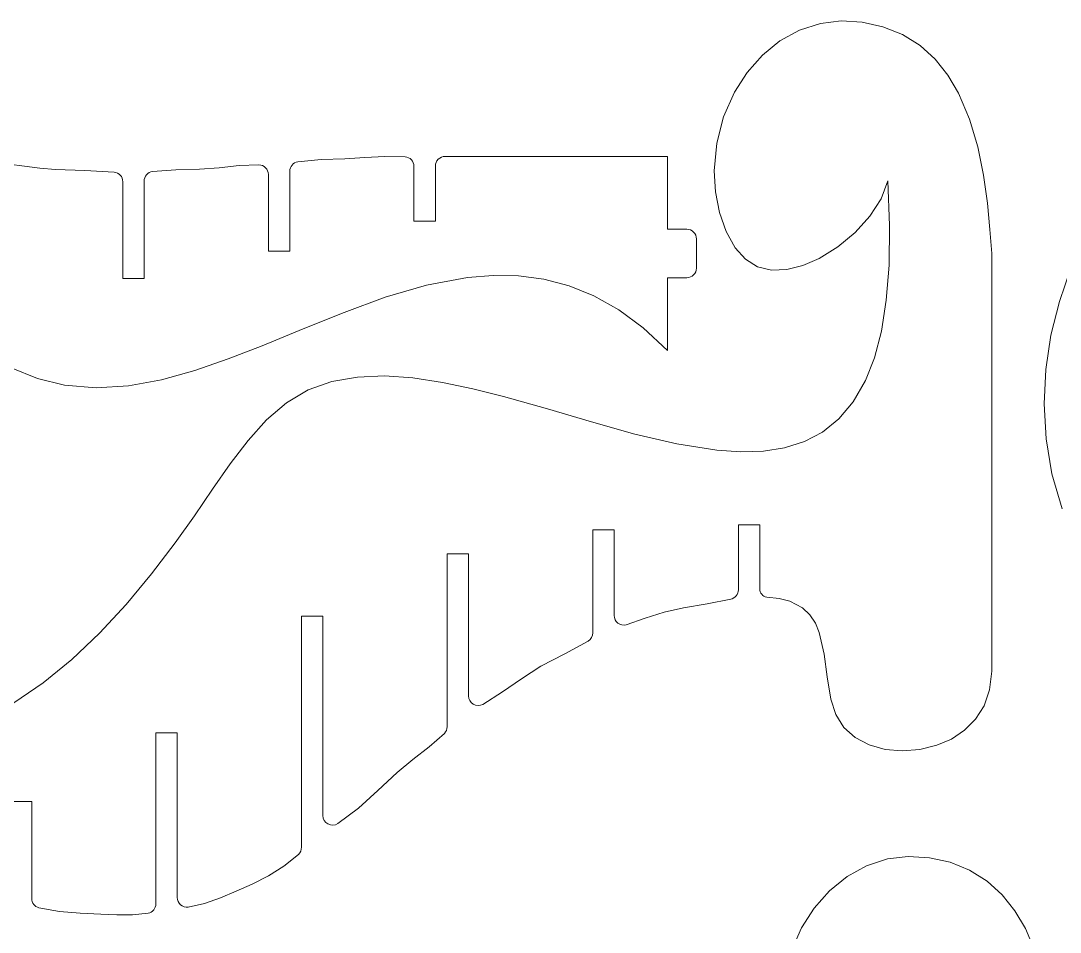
# Model space of a CAD drawing. Header units: millimetres. Extents: x 233 to 3100, y -866 to 268.
# Drawn here: x 2674 to 2888.2, y -587.3 to -399.6 of the extents above; entities that cross this region are included whole.
import ezdxf

# ---------------------------------------------------------------- set-up
doc = ezdxf.new("R2010")
doc.units = ezdxf.units.MM
doc.header["$MEASUREMENT"] = 0
doc.layers.add('layer 1', color=7, linetype='Continuous')

msp = doc.modelspace()

# ---------------------------------------------------------------- linework, layer by layer
at = {"layer": 'layer 1', "lineweight": 9}
for points, knots in [([(2874.0484, -447.4893), (2874.0484, -447.4893), (2873.694, -442.5639), (2873.694, -442.5639), (2873.694, -442.5639), (2873.694, -442.5639), (2873.1667, -437.1236), (2873.1667, -437.1236), (2873.1667, -437.1236), (2873.1667, -437.1236), (2872.3594, -431.3802), (2872.3594, -431.3802), (2872.3594, -431.3802), (2872.3594, -431.3802), (2871.1648, -425.5454), (2871.1648, -425.5454), (2871.1648, -425.5454), (2871.1648, -425.5454), (2869.4759, -419.831), (2869.4759, -419.831), (2869.4759, -419.831), (2869.4759, -419.831), (2867.1854, -414.4489), (2867.1854, -414.4489), (2867.1854, -414.4489), (2867.1854, -414.4489), (2865.0082, -410.7577), (2865.0082, -410.7577), (2865.0082, -410.7577), (2865.0082, -410.7577), (2862.3872, -407.4618), (2862.3872, -407.4618), (2862.3872, -407.4618), (2862.3872, -407.4618), (2859.2771, -404.6507), (2859.2771, -404.6507), (2859.2771, -404.6507), (2859.2771, -404.6507), (2855.6567, -402.4081), (2855.6567, -402.4081), (2855.6567, -402.4081), (2855.6567, -402.4081), (2851.6371, -400.788), (2851.6371, -400.788), (2851.6371, -400.788), (2851.6371, -400.788), (2847.3746, -399.8337), (2847.3746, -399.8337), (2847.3746, -399.8337), (2847.3746, -399.8337), (2843.0257, -399.5889), (2843.0257, -399.5889), (2843.0257, -399.5889), (2843.0257, -399.5889), (2838.7466, -400.0969), (2838.7466, -400.0969), (2838.7466, -400.0969), (2838.7466, -400.0969), (2834.4174, -401.4962), (2834.4174, -401.4962), (2834.4174, -401.4962), (2834.4174, -401.4962), (2830.4164, -403.7116), (2830.4164, -403.7116), (2830.4164, -403.7116), (2830.4164, -403.7116), (2826.8085, -406.6466), (2826.8085, -406.6466), (2826.8085, -406.6466), (2826.8085, -406.6466), (2823.6588, -410.2043), (2823.6588, -410.2043), (2823.6588, -410.2043), (2823.6588, -410.2043), (2821.0323, -414.2881), (2821.0323, -414.2881), (2821.0323, -414.2881), (2821.0323, -414.2881), (2818.8069, -419.325), (2818.8069, -419.325), (2818.8069, -419.325), (2818.8069, -419.325), (2817.3969, -424.7592), (2817.3969, -424.7592), (2817.3969, -424.7592), (2817.3969, -424.7592), (2816.8917, -430.4581), (2816.8917, -430.4581), (2816.8917, -430.4581), (2816.8917, -430.4581), (2817.1551, -434.8099), (2817.1551, -434.8099), (2817.1551, -434.8099), (2817.1551, -434.8099), (2817.972, -439.0439), (2817.972, -439.0439), (2817.972, -439.0439), (2817.972, -439.0439), (2819.3291, -442.9435), (2819.3291, -442.9435), (2819.3291, -442.9435), (2819.3291, -442.9435), (2821.2131, -446.292), (2821.2131, -446.292), (2821.2131, -446.292), (2821.2131, -446.292), (2823.3191, -448.6306), (2823.3191, -448.6306), (2823.3191, -448.6306), (2823.3191, -448.6306), (2825.8215, -450.2102), (2825.8215, -450.2102), (2825.8215, -450.2102), (2825.8215, -450.2102), (2828.6935, -450.9187), (2828.6935, -450.9187), (2828.6935, -450.9187), (2828.6935, -450.9187), (2831.8366, -450.8116), (2831.8366, -450.8116), (2831.8366, -450.8116), (2831.8366, -450.8116), (2835.1331, -449.9885), (2835.1331, -449.9885), (2835.1331, -449.9885), (2835.1331, -449.9885), (2838.4653, -448.5491), (2838.4653, -448.5491), (2838.4653, -448.5491), (2838.4653, -448.5491), (2842.3453, -446.1487), (2842.3453, -446.1487), (2842.3453, -446.1487), (2842.3453, -446.1487), (2845.904, -443.1767), (2845.904, -443.1767), (2845.904, -443.1767), (2845.904, -443.1767), (2848.9379, -439.8052), (2848.9379, -439.8052), (2848.9379, -439.8052), (2848.9379, -439.8052), (2851.2438, -436.2065), (2851.2438, -436.2065), (2851.2438, -436.2065), (2851.2438, -436.2065), (2852.6184, -432.5528), (2852.6184, -432.5528)], [0, 0, 0, 0, 0.02631579, 0.02631579, 0.02631579, 0.02631579, 0.05263158, 0.05263158, 0.05263158, 0.05263158, 0.07894737, 0.07894737, 0.07894737, 0.07894737, 0.10526316, 0.10526316, 0.10526316, 0.10526316, 0.13157895, 0.13157895, 0.13157895, 0.13157895, 0.15789474, 0.15789474, 0.15789474, 0.15789474, 0.18421053, 0.18421053, 0.18421053, 0.18421053, 0.21052632, 0.21052632, 0.21052632, 0.21052632, 0.23684211, 0.23684211, 0.23684211, 0.23684211, 0.26315789, 0.26315789, 0.26315789, 0.26315789, 0.28947368, 0.28947368, 0.28947368, 0.28947368, 0.31578947, 0.31578947, 0.31578947, 0.31578947, 0.34210526, 0.34210526, 0.34210526, 0.34210526, 0.36842105, 0.36842105, 0.36842105, 0.36842105, 0.39473684, 0.39473684, 0.39473684, 0.39473684, 0.42105263, 0.42105263, 0.42105263, 0.42105263, 0.44736842, 0.44736842, 0.44736842, 0.44736842, 0.47368421, 0.47368421, 0.47368421, 0.47368421, 0.5, 0.5, 0.5, 0.5, 0.52631579, 0.52631579, 0.52631579, 0.52631579, 0.55263158, 0.55263158, 0.55263158, 0.55263158, 0.57894737, 0.57894737, 0.57894737, 0.57894737, 0.60526316, 0.60526316, 0.60526316, 0.60526316, 0.63157895, 0.63157895, 0.63157895, 0.63157895, 0.65789474, 0.65789474, 0.65789474, 0.65789474, 0.68421053, 0.68421053, 0.68421053, 0.68421053, 0.71052632, 0.71052632, 0.71052632, 0.71052632, 0.73684211, 0.73684211, 0.73684211, 0.73684211, 0.76315789, 0.76315789, 0.76315789, 0.76315789, 0.78947368, 0.78947368, 0.78947368, 0.78947368, 0.81578947, 0.81578947, 0.81578947, 0.81578947, 0.84210526, 0.84210526, 0.84210526, 0.84210526, 0.86842105, 0.86842105, 0.86842105, 0.86842105, 0.89473684, 0.89473684, 0.89473684, 0.89473684, 0.92105263, 0.92105263, 0.92105263, 0.92105263, 0.94736842, 0.94736842, 0.94736842, 0.94736842, 1, 1, 1, 1]), ([(2930.9129, -399.5528), (2930.9129, -399.5528), (2923.6064, -405.5759), (2923.6064, -405.5759), (2923.6064, -405.5759), (2923.6064, -405.5759), (2916.6563, -412.0228), (2916.6563, -412.0228), (2916.6563, -412.0228), (2916.6563, -412.0228), (2910.1482, -418.904), (2910.1482, -418.904), (2910.1482, -418.904), (2910.1482, -418.904), (2904.1677, -426.2291), (2904.1677, -426.2291), (2904.1677, -426.2291), (2904.1677, -426.2291), (2898.8067, -433.9805), (2898.8067, -433.9805), (2898.8067, -433.9805), (2898.8067, -433.9805), (2894.166, -442.104), (2894.166, -442.104), (2894.166, -442.104), (2894.166, -442.104), (2890.3469, -450.5431), (2890.3469, -450.5431), (2890.3469, -450.5431), (2890.3469, -450.5431), (2887.9886, -457.3582), (2887.9886, -457.3582), (2887.9886, -457.3582), (2887.9886, -457.3582), (2886.2493, -464.3057), (2886.2493, -464.3057), (2886.2493, -464.3057), (2886.2493, -464.3057), (2885.1779, -471.358), (2885.1779, -471.358), (2885.1779, -471.358), (2885.1779, -471.358), (2884.8237, -478.4878), (2884.8237, -478.4878), (2884.8237, -478.4878), (2884.8237, -478.4878), (2885.2359, -485.6675), (2885.2359, -485.6675), (2885.2359, -485.6675), (2885.2359, -485.6675), (2886.4635, -492.8697), (2886.4635, -492.8697), (2886.4635, -492.8697), (2886.4635, -492.8697), (2888.5556, -500.0668), (2888.5556, -500.0668)], [0, 0, 0, 0, 0.06666667, 0.06666667, 0.06666667, 0.06666667, 0.13333333, 0.13333333, 0.13333333, 0.13333333, 0.2, 0.2, 0.2, 0.2, 0.26666667, 0.26666667, 0.26666667, 0.26666667, 0.33333333, 0.33333333, 0.33333333, 0.33333333, 0.4, 0.4, 0.4, 0.4, 0.46666667, 0.46666667, 0.46666667, 0.46666667, 0.53333333, 0.53333333, 0.53333333, 0.53333333, 0.6, 0.6, 0.6, 0.6, 0.66666667, 0.66666667, 0.66666667, 0.66666667, 0.73333333, 0.73333333, 0.73333333, 0.73333333, 0.8, 0.8, 0.8, 0.8, 0.86666667, 0.86666667, 0.86666667, 0.86666667, 1, 1, 1, 1]), ([(2753.1796, -427.551), (2753.1796, -427.551), (2749.033, -427.4794), (2749.033, -427.4794), (2749.033, -427.4794), (2749.033, -427.4794), (2744.8911, -427.7255), (2744.8911, -427.7255), (2744.8911, -427.7255), (2744.8911, -427.7255), (2740.7508, -427.982), (2740.7508, -427.982), (2740.7508, -427.982), (2740.7508, -427.982), (2735.882, -428.1206), (2735.882, -428.1206), (2735.882, -428.1206), (2735.882, -428.1206), (2731.0725, -428.5831), (2731.0725, -428.5831)], [0, 0, 0, 0, 0.16666667, 0.16666667, 0.16666667, 0.16666667, 0.33333333, 0.33333333, 0.33333333, 0.33333333, 0.5, 0.5, 0.5, 0.5, 0.66666667, 0.66666667, 0.66666667, 0.66666667, 1, 1, 1, 1]), ([(2761.4197, -427.4892), (2760.8892, -427.4892), (2760.3805, -427.7), (2760.0055, -428.075), (2760.0055, -428.075), (2759.6304, -428.4501), (2759.4197, -428.9588), (2759.4197, -429.4892)], [0, 0, 0, 0, 0.33333333, 0.33333333, 0.33333333, 0.33333333, 1, 1, 1, 1]), ([(2693.2315, -430.7122), (2693.2315, -430.7122), (2687.2163, -430.363), (2687.2163, -430.363), (2687.2163, -430.363), (2687.2163, -430.363), (2681.1417, -430.1719), (2681.1417, -430.1719), (2681.1417, -430.1719), (2681.1417, -430.1719), (2677.9474, -429.9251), (2677.9474, -429.9251), (2677.9474, -429.9251), (2677.9474, -429.9251), (2674.7503, -429.4696), (2674.7503, -429.4696), (2674.7503, -429.4696), (2674.7503, -429.4696), (2671.5247, -429.0567), (2671.5247, -429.0567)], [0, 0, 0, 0, 0.16666667, 0.16666667, 0.16666667, 0.16666667, 0.33333333, 0.33333333, 0.33333333, 0.33333333, 0.5, 0.5, 0.5, 0.5, 0.66666667, 0.66666667, 0.66666667, 0.66666667, 1, 1, 1, 1]), ([(2723.0596, -429.2165), (2723.0596, -429.2165), (2718.9704, -429.3934), (2718.9704, -429.3934), (2718.9704, -429.3934), (2718.9704, -429.3934), (2714.8898, -429.8162), (2714.8898, -429.8162), (2714.8898, -429.8162), (2714.8898, -429.8162), (2710.7994, -430.098), (2710.7994, -430.098), (2710.7994, -430.098), (2710.7994, -430.098), (2705.9689, -430.236), (2705.9689, -430.236), (2705.9689, -430.236), (2705.9689, -430.236), (2701.1557, -430.6021), (2701.1557, -430.6021)], [0, 0, 0, 0, 0.16666667, 0.16666667, 0.16666667, 0.16666667, 0.33333333, 0.33333333, 0.33333333, 0.33333333, 0.5, 0.5, 0.5, 0.5, 0.66666667, 0.66666667, 0.66666667, 0.66666667, 1, 1, 1, 1]), ([(2852.6184, -432.5528), (2852.6184, -432.5528), (2853.0044, -441.718), (2853.0044, -441.718), (2853.0044, -441.718), (2853.0044, -441.718), (2852.8992, -449.8932), (2852.8992, -449.8932), (2852.8992, -449.8932), (2852.8992, -449.8932), (2852.3259, -457.1266), (2852.3259, -457.1266), (2852.3259, -457.1266), (2852.3259, -457.1266), (2851.308, -463.4664), (2851.308, -463.4664), (2851.308, -463.4664), (2851.308, -463.4664), (2849.8688, -468.9611), (2849.8688, -468.9611), (2849.8688, -468.9611), (2849.8688, -468.9611), (2848.0315, -473.6587), (2848.0315, -473.6587), (2848.0315, -473.6587), (2848.0315, -473.6587), (2845.5179, -478.051), (2845.5179, -478.051), (2845.5179, -478.051), (2845.5179, -478.051), (2842.5633, -481.5644), (2842.5633, -481.5644), (2842.5633, -481.5644), (2842.5633, -481.5644), (2839.2009, -484.2677), (2839.2009, -484.2677), (2839.2009, -484.2677), (2839.2009, -484.2677), (2835.4639, -486.2295), (2835.4639, -486.2295), (2835.4639, -486.2295), (2835.4639, -486.2295), (2831.3855, -487.5186), (2831.3855, -487.5186), (2831.3855, -487.5186), (2831.3855, -487.5186), (2826.999, -488.2037), (2826.999, -488.2037), (2826.999, -488.2037), (2826.999, -488.2037), (2822.3376, -488.3535), (2822.3376, -488.3535), (2822.3376, -488.3535), (2822.3376, -488.3535), (2817.4344, -488.0367), (2817.4344, -488.0367), (2817.4344, -488.0367), (2817.4344, -488.0367), (2809.1694, -486.7308), (2809.1694, -486.7308), (2809.1694, -486.7308), (2809.1694, -486.7308), (2800.5066, -484.688), (2800.5066, -484.688), (2800.5066, -484.688), (2800.5066, -484.688), (2791.5821, -482.1895), (2791.5821, -482.1895), (2791.5821, -482.1895), (2791.5821, -482.1895), (2782.5318, -479.517), (2782.5318, -479.517), (2782.5318, -479.517), (2782.5318, -479.517), (2773.492, -476.9518), (2773.492, -476.9518), (2773.492, -476.9518), (2773.492, -476.9518), (2767.1166, -475.3412), (2767.1166, -475.3412), (2767.1166, -475.3412), (2767.1166, -475.3412), (2760.8654, -474.0316), (2760.8654, -474.0316), (2760.8654, -474.0316), (2760.8654, -474.0316), (2754.7881, -473.1255), (2754.7881, -473.1255), (2754.7881, -473.1255), (2754.7881, -473.1255), (2748.9342, -472.7255), (2748.9342, -472.7255), (2748.9342, -472.7255), (2748.9342, -472.7255), (2743.3533, -472.9342), (2743.3533, -472.9342), (2743.3533, -472.9342), (2743.3533, -472.9342), (2738.095, -473.8541), (2738.095, -473.8541), (2738.095, -473.8541), (2738.095, -473.8541), (2733.2087, -475.5879), (2733.2087, -475.5879), (2733.2087, -475.5879), (2733.2087, -475.5879), (2728.7401, -478.2317), (2728.7401, -478.2317), (2728.7401, -478.2317), (2728.7401, -478.2317), (2724.6514, -481.7524), (2724.6514, -481.7524), (2724.6514, -481.7524), (2724.6514, -481.7524), (2720.8283, -485.997), (2720.8283, -485.997), (2720.8283, -485.997), (2720.8283, -485.997), (2717.1532, -490.808), (2717.1532, -490.808), (2717.1532, -490.808), (2717.1532, -490.808), (2713.5089, -496.0281), (2713.5089, -496.0281), (2713.5089, -496.0281), (2713.5089, -496.0281), (2709.7778, -501.4997), (2709.7778, -501.4997), (2709.7778, -501.4997), (2709.7778, -501.4997), (2705.8447, -507.0663), (2705.8447, -507.0663), (2705.8447, -507.0663), (2705.8447, -507.0663), (2700.9367, -513.5139), (2700.9367, -513.5139), (2700.9367, -513.5139), (2700.9367, -513.5139), (2695.7193, -519.7715), (2695.7193, -519.7715), (2695.7193, -519.7715), (2695.7193, -519.7715), (2690.2339, -525.6951), (2690.2339, -525.6951), (2690.2339, -525.6951), (2690.2339, -525.6951), (2684.5223, -531.1407), (2684.5223, -531.1407), (2684.5223, -531.1407), (2684.5223, -531.1407), (2678.626, -535.9643), (2678.626, -535.9643), (2678.626, -535.9643), (2678.626, -535.9643), (2672.5865, -540.022), (2672.5865, -540.022), (2672.5865, -540.022), (2672.5865, -540.022), (2667.988, -542.476), (2667.988, -542.476), (2667.988, -542.476), (2667.988, -542.476), (2663.35, -544.3573), (2663.35, -544.3573), (2663.35, -544.3573), (2663.35, -544.3573), (2658.6899, -545.6053), (2658.6899, -545.6053), (2658.6899, -545.6053), (2658.6899, -545.6053), (2654.0254, -546.1592), (2654.0254, -546.1592), (2654.0254, -546.1592), (2654.0254, -546.1592), (2649.374, -545.9583), (2649.374, -545.9583), (2649.374, -545.9583), (2649.374, -545.9583), (2644.752, -544.9505), (2644.752, -544.9505), (2644.752, -544.9505), (2644.752, -544.9505), (2640.1599, -543.2062), (2640.1599, -543.2062), (2640.1599, -543.2062), (2640.1599, -543.2062), (2635.5863, -540.8851), (2635.5863, -540.8851), (2635.5863, -540.8851), (2635.5863, -540.8851), (2630.3671, -537.7341), (2630.3671, -537.7341), (2630.3671, -537.7341), (2630.3671, -537.7341), (2625.1396, -534.2831), (2625.1396, -534.2831), (2625.1396, -534.2831), (2625.1396, -534.2831), (2619.8863, -530.7739), (2619.8863, -530.7739), (2619.8863, -530.7739), (2619.8863, -530.7739), (2614.5901, -527.4483), (2614.5901, -527.4483), (2614.5901, -527.4483), (2614.5901, -527.4483), (2609.2334, -524.5479), (2609.2334, -524.5479), (2609.2334, -524.5479), (2609.2334, -524.5479), (2603.799, -522.3146), (2603.799, -522.3146), (2603.799, -522.3146), (2603.799, -522.3146), (2598.2728, -520.9467), (2598.2728, -520.9467), (2598.2728, -520.9467), (2598.2728, -520.9467), (2591.7132, -520.4016), (2591.7132, -520.4016), (2591.7132, -520.4016), (2591.7132, -520.4016), (2585.045, -520.8334), (2585.045, -520.8334), (2585.045, -520.8334), (2585.045, -520.8334), (2578.2809, -522.0798), (2578.2809, -522.0798), (2578.2809, -522.0798), (2578.2809, -522.0798), (2571.4339, -523.9783), (2571.4339, -523.9783), (2571.4339, -523.9783), (2571.4339, -523.9783), (2564.5167, -526.3666), (2564.5167, -526.3666), (2564.5167, -526.3666), (2564.5167, -526.3666), (2557.5422, -529.0822), (2557.5422, -529.0822), (2557.5422, -529.0822), (2557.5422, -529.0822), (2549.1152, -532.5444), (2549.1152, -532.5444), (2549.1152, -532.5444), (2549.1152, -532.5444), (2540.6463, -535.9635), (2540.6463, -535.9635), (2540.6463, -535.9635), (2540.6463, -535.9635), (2532.1576, -539.0589), (2532.1576, -539.0589), (2532.1576, -539.0589), (2532.1576, -539.0589), (2523.6715, -541.5499), (2523.6715, -541.5499), (2523.6715, -541.5499), (2523.6715, -541.5499), (2515.21, -543.156), (2515.21, -543.156), (2515.21, -543.156), (2515.21, -543.156), (2509.9439, -543.5856), (2509.9439, -543.5856), (2509.9439, -543.5856), (2509.9439, -543.5856), (2504.7016, -543.4915), (2504.7016, -543.4915), (2504.7016, -543.4915), (2504.7016, -543.4915), (2499.4883, -542.805), (2499.4883, -542.805), (2499.4883, -542.805), (2499.4883, -542.805), (2494.3096, -541.4577), (2494.3096, -541.4577), (2494.3096, -541.4577), (2494.3096, -541.4577), (2489.1709, -539.3809), (2489.1709, -539.3809), (2489.1709, -539.3809), (2489.1709, -539.3809), (2484.0775, -536.5064), (2484.0775, -536.5064), (2484.0775, -536.5064), (2484.0775, -536.5064), (2479.0349, -532.7654), (2479.0349, -532.7654), (2479.0349, -532.7654), (2479.0349, -532.7654), (2474.0484, -528.0895), (2474.0484, -528.0895)], [0, 0, 0, 0, 0.01351351, 0.01351351, 0.01351351, 0.01351351, 0.02702703, 0.02702703, 0.02702703, 0.02702703, 0.04054054, 0.04054054, 0.04054054, 0.04054054, 0.05405405, 0.05405405, 0.05405405, 0.05405405, 0.06756757, 0.06756757, 0.06756757, 0.06756757, 0.08108108, 0.08108108, 0.08108108, 0.08108108, 0.09459459, 0.09459459, 0.09459459, 0.09459459, 0.10810811, 0.10810811, 0.10810811, 0.10810811, 0.12162162, 0.12162162, 0.12162162, 0.12162162, 0.13513514, 0.13513514, 0.13513514, 0.13513514, 0.14864865, 0.14864865, 0.14864865, 0.14864865, 0.16216216, 0.16216216, 0.16216216, 0.16216216, 0.17567568, 0.17567568, 0.17567568, 0.17567568, 0.18918919, 0.18918919, 0.18918919, 0.18918919, 0.2027027, 0.2027027, 0.2027027, 0.2027027, 0.21621622, 0.21621622, 0.21621622, 0.21621622, 0.22972973, 0.22972973, 0.22972973, 0.22972973, 0.24324324, 0.24324324, 0.24324324, 0.24324324, 0.25675676, 0.25675676, 0.25675676, 0.25675676, 0.27027027, 0.27027027, 0.27027027, 0.27027027, 0.28378378, 0.28378378, 0.28378378, 0.28378378, 0.2972973, 0.2972973, 0.2972973, 0.2972973, 0.31081081, 0.31081081, 0.31081081, 0.31081081, 0.32432432, 0.32432432, 0.32432432, 0.32432432, 0.33783784, 0.33783784, 0.33783784, 0.33783784, 0.35135135, 0.35135135, 0.35135135, 0.35135135, 0.36486486, 0.36486486, 0.36486486, 0.36486486, 0.37837838, 0.37837838, 0.37837838, 0.37837838, 0.39189189, 0.39189189, 0.39189189, 0.39189189, 0.40540541, 0.40540541, 0.40540541, 0.40540541, 0.41891892, 0.41891892, 0.41891892, 0.41891892, 0.43243243, 0.43243243, 0.43243243, 0.43243243, 0.44594595, 0.44594595, 0.44594595, 0.44594595, 0.45945946, 0.45945946, 0.45945946, 0.45945946, 0.47297297, 0.47297297, 0.47297297, 0.47297297, 0.48648649, 0.48648649, 0.48648649, 0.48648649, 0.5, 0.5, 0.5, 0.5, 0.51351351, 0.51351351, 0.51351351, 0.51351351, 0.52702703, 0.52702703, 0.52702703, 0.52702703, 0.54054054, 0.54054054, 0.54054054, 0.54054054, 0.55405405, 0.55405405, 0.55405405, 0.55405405, 0.56756757, 0.56756757, 0.56756757, 0.56756757, 0.58108108, 0.58108108, 0.58108108, 0.58108108, 0.59459459, 0.59459459, 0.59459459, 0.59459459, 0.60810811, 0.60810811, 0.60810811, 0.60810811, 0.62162162, 0.62162162, 0.62162162, 0.62162162, 0.63513514, 0.63513514, 0.63513514, 0.63513514, 0.64864865, 0.64864865, 0.64864865, 0.64864865, 0.66216216, 0.66216216, 0.66216216, 0.66216216, 0.67567568, 0.67567568, 0.67567568, 0.67567568, 0.68918919, 0.68918919, 0.68918919, 0.68918919, 0.7027027, 0.7027027, 0.7027027, 0.7027027, 0.71621622, 0.71621622, 0.71621622, 0.71621622, 0.72972973, 0.72972973, 0.72972973, 0.72972973, 0.74324324, 0.74324324, 0.74324324, 0.74324324, 0.75675676, 0.75675676, 0.75675676, 0.75675676, 0.77027027, 0.77027027, 0.77027027, 0.77027027, 0.78378378, 0.78378378, 0.78378378, 0.78378378, 0.7972973, 0.7972973, 0.7972973, 0.7972973, 0.81081081, 0.81081081, 0.81081081, 0.81081081, 0.82432432, 0.82432432, 0.82432432, 0.82432432, 0.83783784, 0.83783784, 0.83783784, 0.83783784, 0.85135135, 0.85135135, 0.85135135, 0.85135135, 0.86486486, 0.86486486, 0.86486486, 0.86486486, 0.87837838, 0.87837838, 0.87837838, 0.87837838, 0.89189189, 0.89189189, 0.89189189, 0.89189189, 0.90540541, 0.90540541, 0.90540541, 0.90540541, 0.91891892, 0.91891892, 0.91891892, 0.91891892, 0.93243243, 0.93243243, 0.93243243, 0.93243243, 0.94594595, 0.94594595, 0.94594595, 0.94594595, 0.95945946, 0.95945946, 0.95945946, 0.95945946, 0.97297297, 0.97297297, 0.97297297, 0.97297297, 1, 1, 1, 1]), ([(2813.2197, -444.4892), (2813.2197, -443.9588), (2813.009, -443.4501), (2812.6339, -443.075), (2812.6339, -443.075), (2812.2588, -442.7), (2811.7501, -442.4892), (2811.2197, -442.4892)], [0, 0, 0, 0, 0.33333333, 0.33333333, 0.33333333, 0.33333333, 1, 1, 1, 1]), ([(2428.6497, -563.0259), (2428.6497, -563.0259), (2428.2637, -553.8607), (2428.2637, -553.8607), (2428.2637, -553.8607), (2428.2637, -553.8607), (2428.3689, -545.6856), (2428.3689, -545.6856), (2428.3689, -545.6856), (2428.3689, -545.6856), (2428.9422, -538.4522), (2428.9422, -538.4522), (2428.9422, -538.4522), (2428.9422, -538.4522), (2429.9601, -532.1123), (2429.9601, -532.1123), (2429.9601, -532.1123), (2429.9601, -532.1123), (2431.3993, -526.6177), (2431.3993, -526.6177), (2431.3993, -526.6177), (2431.3993, -526.6177), (2433.2366, -521.92), (2433.2366, -521.92), (2433.2366, -521.92), (2433.2366, -521.92), (2435.7502, -517.5277), (2435.7502, -517.5277), (2435.7502, -517.5277), (2435.7502, -517.5277), (2438.7048, -514.0143), (2438.7048, -514.0143), (2438.7048, -514.0143), (2438.7048, -514.0143), (2442.0672, -511.311), (2442.0672, -511.311), (2442.0672, -511.311), (2442.0672, -511.311), (2445.8042, -509.3492), (2445.8042, -509.3492), (2445.8042, -509.3492), (2445.8042, -509.3492), (2449.8826, -508.0601), (2449.8826, -508.0601), (2449.8826, -508.0601), (2449.8826, -508.0601), (2454.2691, -507.3751), (2454.2691, -507.3751), (2454.2691, -507.3751), (2454.2691, -507.3751), (2458.9306, -507.2253), (2458.9306, -507.2253), (2458.9306, -507.2253), (2458.9306, -507.2253), (2463.8338, -507.5421), (2463.8338, -507.5421), (2463.8338, -507.5421), (2463.8338, -507.5421), (2472.0988, -508.8479), (2472.0988, -508.8479), (2472.0988, -508.8479), (2472.0988, -508.8479), (2480.7615, -510.8908), (2480.7615, -510.8908), (2480.7615, -510.8908), (2480.7615, -510.8908), (2489.6861, -513.3892), (2489.6861, -513.3892), (2489.6861, -513.3892), (2489.6861, -513.3892), (2498.7363, -516.0617), (2498.7363, -516.0617), (2498.7363, -516.0617), (2498.7363, -516.0617), (2507.7762, -518.6269), (2507.7762, -518.6269), (2507.7762, -518.6269), (2507.7762, -518.6269), (2514.1515, -520.2375), (2514.1515, -520.2375), (2514.1515, -520.2375), (2514.1515, -520.2375), (2520.4027, -521.5472), (2520.4027, -521.5472), (2520.4027, -521.5472), (2520.4027, -521.5472), (2526.48, -522.4533), (2526.48, -522.4533), (2526.48, -522.4533), (2526.48, -522.4533), (2532.3339, -522.8533), (2532.3339, -522.8533), (2532.3339, -522.8533), (2532.3339, -522.8533), (2537.9148, -522.6446), (2537.9148, -522.6446), (2537.9148, -522.6446), (2537.9148, -522.6446), (2543.1732, -521.7246), (2543.1732, -521.7246), (2543.1732, -521.7246), (2543.1732, -521.7246), (2548.0594, -519.9908), (2548.0594, -519.9908), (2548.0594, -519.9908), (2548.0594, -519.9908), (2552.528, -517.347), (2552.528, -517.347), (2552.528, -517.347), (2552.528, -517.347), (2556.6167, -513.8263), (2556.6167, -513.8263), (2556.6167, -513.8263), (2556.6167, -513.8263), (2560.4398, -509.5817), (2560.4398, -509.5817), (2560.4398, -509.5817), (2560.4398, -509.5817), (2564.1149, -504.7707), (2564.1149, -504.7707), (2564.1149, -504.7707), (2564.1149, -504.7707), (2567.7592, -499.5507), (2567.7592, -499.5507), (2567.7592, -499.5507), (2567.7592, -499.5507), (2571.4903, -494.0791), (2571.4903, -494.0791), (2571.4903, -494.0791), (2571.4903, -494.0791), (2575.4234, -488.5124), (2575.4234, -488.5124), (2575.4234, -488.5124), (2575.4234, -488.5124), (2580.3314, -482.0648), (2580.3314, -482.0648), (2580.3314, -482.0648), (2580.3314, -482.0648), (2585.5488, -475.8073), (2585.5488, -475.8073), (2585.5488, -475.8073), (2585.5488, -475.8073), (2591.0342, -469.8837), (2591.0342, -469.8837), (2591.0342, -469.8837), (2591.0342, -469.8837), (2596.7458, -464.438), (2596.7458, -464.438), (2596.7458, -464.438), (2596.7458, -464.438), (2602.6422, -459.6144), (2602.6422, -459.6144), (2602.6422, -459.6144), (2602.6422, -459.6144), (2608.6816, -455.5567), (2608.6816, -455.5567), (2608.6816, -455.5567), (2608.6816, -455.5567), (2613.2801, -453.1028), (2613.2801, -453.1028), (2613.2801, -453.1028), (2613.2801, -453.1028), (2617.9181, -451.2214), (2617.9181, -451.2214), (2617.9181, -451.2214), (2617.9181, -451.2214), (2622.5782, -449.9734), (2622.5782, -449.9734), (2622.5782, -449.9734), (2622.5782, -449.9734), (2627.2427, -449.4195), (2627.2427, -449.4195), (2627.2427, -449.4195), (2627.2427, -449.4195), (2631.8942, -449.6205), (2631.8942, -449.6205), (2631.8942, -449.6205), (2631.8942, -449.6205), (2636.5161, -450.6282), (2636.5161, -450.6282), (2636.5161, -450.6282), (2636.5161, -450.6282), (2641.1082, -452.3726), (2641.1082, -452.3726), (2641.1082, -452.3726), (2641.1082, -452.3726), (2645.6818, -454.6936), (2645.6818, -454.6936), (2645.6818, -454.6936), (2645.6818, -454.6936), (2650.901, -457.8447), (2650.901, -457.8447), (2650.901, -457.8447), (2650.901, -457.8447), (2656.1285, -461.2956), (2656.1285, -461.2956), (2656.1285, -461.2956), (2656.1285, -461.2956), (2661.3818, -464.8048), (2661.3818, -464.8048), (2661.3818, -464.8048), (2661.3818, -464.8048), (2666.678, -468.1305), (2666.678, -468.1305), (2666.678, -468.1305), (2666.678, -468.1305), (2672.0347, -471.0308), (2672.0347, -471.0308), (2672.0347, -471.0308), (2672.0347, -471.0308), (2677.4691, -473.2641), (2677.4691, -473.2641), (2677.4691, -473.2641), (2677.4691, -473.2641), (2682.9953, -474.632), (2682.9953, -474.632), (2682.9953, -474.632), (2682.9953, -474.632), (2689.5549, -475.1771), (2689.5549, -475.1771), (2689.5549, -475.1771), (2689.5549, -475.1771), (2696.2231, -474.7453), (2696.2231, -474.7453), (2696.2231, -474.7453), (2696.2231, -474.7453), (2702.9872, -473.4989), (2702.9872, -473.4989), (2702.9872, -473.4989), (2702.9872, -473.4989), (2709.8342, -471.6004), (2709.8342, -471.6004), (2709.8342, -471.6004), (2709.8342, -471.6004), (2716.7514, -469.2121), (2716.7514, -469.2121), (2716.7514, -469.2121), (2716.7514, -469.2121), (2723.7259, -466.4965), (2723.7259, -466.4965), (2723.7259, -466.4965), (2723.7259, -466.4965), (2732.153, -463.0343), (2732.153, -463.0343), (2732.153, -463.0343), (2732.153, -463.0343), (2740.6219, -459.6152), (2740.6219, -459.6152), (2740.6219, -459.6152), (2740.6219, -459.6152), (2749.1105, -456.5198), (2749.1105, -456.5198), (2749.1105, -456.5198), (2749.1105, -456.5198), (2757.5966, -454.0288), (2757.5966, -454.0288), (2757.5966, -454.0288), (2757.5966, -454.0288), (2766.0581, -452.4228), (2766.0581, -452.4228), (2766.0581, -452.4228), (2766.0581, -452.4228), (2771.3242, -451.9931), (2771.3242, -451.9931), (2771.3242, -451.9931), (2771.3242, -451.9931), (2776.5665, -452.0872), (2776.5665, -452.0872), (2776.5665, -452.0872), (2776.5665, -452.0872), (2781.7798, -452.7737), (2781.7798, -452.7737), (2781.7798, -452.7737), (2781.7798, -452.7737), (2786.9585, -454.1211), (2786.9585, -454.1211), (2786.9585, -454.1211), (2786.9585, -454.1211), (2792.0972, -456.1978), (2792.0972, -456.1978), (2792.0972, -456.1978), (2792.0972, -456.1978), (2797.1906, -459.0724), (2797.1906, -459.0724), (2797.1906, -459.0724), (2797.1906, -459.0724), (2802.2332, -462.8134), (2802.2332, -462.8134), (2802.2332, -462.8134), (2802.2332, -462.8134), (2807.2197, -467.4892), (2807.2197, -467.4892)], [0, 0, 0, 0, 0.01351351, 0.01351351, 0.01351351, 0.01351351, 0.02702703, 0.02702703, 0.02702703, 0.02702703, 0.04054054, 0.04054054, 0.04054054, 0.04054054, 0.05405405, 0.05405405, 0.05405405, 0.05405405, 0.06756757, 0.06756757, 0.06756757, 0.06756757, 0.08108108, 0.08108108, 0.08108108, 0.08108108, 0.09459459, 0.09459459, 0.09459459, 0.09459459, 0.10810811, 0.10810811, 0.10810811, 0.10810811, 0.12162162, 0.12162162, 0.12162162, 0.12162162, 0.13513514, 0.13513514, 0.13513514, 0.13513514, 0.14864865, 0.14864865, 0.14864865, 0.14864865, 0.16216216, 0.16216216, 0.16216216, 0.16216216, 0.17567568, 0.17567568, 0.17567568, 0.17567568, 0.18918919, 0.18918919, 0.18918919, 0.18918919, 0.2027027, 0.2027027, 0.2027027, 0.2027027, 0.21621622, 0.21621622, 0.21621622, 0.21621622, 0.22972973, 0.22972973, 0.22972973, 0.22972973, 0.24324324, 0.24324324, 0.24324324, 0.24324324, 0.25675676, 0.25675676, 0.25675676, 0.25675676, 0.27027027, 0.27027027, 0.27027027, 0.27027027, 0.28378378, 0.28378378, 0.28378378, 0.28378378, 0.2972973, 0.2972973, 0.2972973, 0.2972973, 0.31081081, 0.31081081, 0.31081081, 0.31081081, 0.32432432, 0.32432432, 0.32432432, 0.32432432, 0.33783784, 0.33783784, 0.33783784, 0.33783784, 0.35135135, 0.35135135, 0.35135135, 0.35135135, 0.36486486, 0.36486486, 0.36486486, 0.36486486, 0.37837838, 0.37837838, 0.37837838, 0.37837838, 0.39189189, 0.39189189, 0.39189189, 0.39189189, 0.40540541, 0.40540541, 0.40540541, 0.40540541, 0.41891892, 0.41891892, 0.41891892, 0.41891892, 0.43243243, 0.43243243, 0.43243243, 0.43243243, 0.44594595, 0.44594595, 0.44594595, 0.44594595, 0.45945946, 0.45945946, 0.45945946, 0.45945946, 0.47297297, 0.47297297, 0.47297297, 0.47297297, 0.48648649, 0.48648649, 0.48648649, 0.48648649, 0.5, 0.5, 0.5, 0.5, 0.51351351, 0.51351351, 0.51351351, 0.51351351, 0.52702703, 0.52702703, 0.52702703, 0.52702703, 0.54054054, 0.54054054, 0.54054054, 0.54054054, 0.55405405, 0.55405405, 0.55405405, 0.55405405, 0.56756757, 0.56756757, 0.56756757, 0.56756757, 0.58108108, 0.58108108, 0.58108108, 0.58108108, 0.59459459, 0.59459459, 0.59459459, 0.59459459, 0.60810811, 0.60810811, 0.60810811, 0.60810811, 0.62162162, 0.62162162, 0.62162162, 0.62162162, 0.63513514, 0.63513514, 0.63513514, 0.63513514, 0.64864865, 0.64864865, 0.64864865, 0.64864865, 0.66216216, 0.66216216, 0.66216216, 0.66216216, 0.67567568, 0.67567568, 0.67567568, 0.67567568, 0.68918919, 0.68918919, 0.68918919, 0.68918919, 0.7027027, 0.7027027, 0.7027027, 0.7027027, 0.71621622, 0.71621622, 0.71621622, 0.71621622, 0.72972973, 0.72972973, 0.72972973, 0.72972973, 0.74324324, 0.74324324, 0.74324324, 0.74324324, 0.75675676, 0.75675676, 0.75675676, 0.75675676, 0.77027027, 0.77027027, 0.77027027, 0.77027027, 0.78378378, 0.78378378, 0.78378378, 0.78378378, 0.7972973, 0.7972973, 0.7972973, 0.7972973, 0.81081081, 0.81081081, 0.81081081, 0.81081081, 0.82432432, 0.82432432, 0.82432432, 0.82432432, 0.83783784, 0.83783784, 0.83783784, 0.83783784, 0.85135135, 0.85135135, 0.85135135, 0.85135135, 0.86486486, 0.86486486, 0.86486486, 0.86486486, 0.87837838, 0.87837838, 0.87837838, 0.87837838, 0.89189189, 0.89189189, 0.89189189, 0.89189189, 0.90540541, 0.90540541, 0.90540541, 0.90540541, 0.91891892, 0.91891892, 0.91891892, 0.91891892, 0.93243243, 0.93243243, 0.93243243, 0.93243243, 0.94594595, 0.94594595, 0.94594595, 0.94594595, 0.95945946, 0.95945946, 0.95945946, 0.95945946, 0.97297297, 0.97297297, 0.97297297, 0.97297297, 1, 1, 1, 1]), ([(2798.7564, -523.9769), (2798.7564, -523.9769), (2802.6342, -522.6234), (2802.6342, -522.6234), (2802.6342, -522.6234), (2802.6342, -522.6234), (2806.5477, -521.3964), (2806.5477, -521.3964), (2806.5477, -521.3964), (2806.5477, -521.3964), (2810.5694, -520.5), (2810.5694, -520.5), (2810.5694, -520.5), (2810.5694, -520.5), (2815.4, -519.6325), (2815.4, -519.6325), (2815.4, -519.6325), (2815.4, -519.6325), (2820.2737, -518.6991), (2820.2737, -518.6991)], [0, 0, 0, 0, 0.16666667, 0.16666667, 0.16666667, 0.16666667, 0.33333333, 0.33333333, 0.33333333, 0.33333333, 0.5, 0.5, 0.5, 0.5, 0.66666667, 0.66666667, 0.66666667, 0.66666667, 1, 1, 1, 1]), ([(2827.7, -518.3075), (2827.7, -518.3075), (2830.2709, -518.5732), (2830.2709, -518.5732), (2830.2709, -518.5732), (2830.2709, -518.5732), (2832.4344, -519.0928), (2832.4344, -519.0928), (2832.4344, -519.0928), (2832.4344, -519.0928), (2835.0928, -520.4733), (2835.0928, -520.4733), (2835.0928, -520.4733), (2835.0928, -520.4733), (2836.5873, -521.9148), (2836.5873, -521.9148), (2836.5873, -521.9148), (2836.5873, -521.9148), (2837.7101, -523.64), (2837.7101, -523.64), (2837.7101, -523.64), (2837.7101, -523.64), (2838.5296, -525.5973), (2838.5296, -525.5973), (2838.5296, -525.5973), (2838.5296, -525.5973), (2839.5339, -530.0007), (2839.5339, -530.0007), (2839.5339, -530.0007), (2839.5339, -530.0007), (2840.1491, -534.7106), (2840.1491, -534.7106), (2840.1491, -534.7106), (2840.1491, -534.7106), (2840.9245, -539.3127), (2840.9245, -539.3127), (2840.9245, -539.3127), (2840.9245, -539.3127), (2841.9414, -542.4443), (2841.9414, -542.4443), (2841.9414, -542.4443), (2841.9414, -542.4443), (2843.5849, -545.1093), (2843.5849, -545.1093), (2843.5849, -545.1093), (2843.5849, -545.1093), (2845.922, -547.2042), (2845.922, -547.2042), (2845.922, -547.2042), (2845.922, -547.2042), (2848.8112, -548.7166), (2848.8112, -548.7166), (2848.8112, -548.7166), (2848.8112, -548.7166), (2852.0968, -549.6398), (2852.0968, -549.6398), (2852.0968, -549.6398), (2852.0968, -549.6398), (2855.6233, -549.9674), (2855.6233, -549.9674), (2855.6233, -549.9674), (2855.6233, -549.9674), (2859.2349, -549.6929), (2859.2349, -549.6929), (2859.2349, -549.6929), (2859.2349, -549.6929), (2862.7761, -548.8096), (2862.7761, -548.8096), (2862.7761, -548.8096), (2862.7761, -548.8096), (2865.7389, -547.5083), (2865.7389, -547.5083), (2865.7389, -547.5083), (2865.7389, -547.5083), (2868.4138, -545.7162), (2868.4138, -545.7162), (2868.4138, -545.7162), (2868.4138, -545.7162), (2870.6915, -543.4289), (2870.6915, -543.4289), (2870.6915, -543.4289), (2870.6915, -543.4289), (2872.4627, -540.6418), (2872.4627, -540.6418), (2872.4627, -540.6418), (2872.4627, -540.6418), (2873.6181, -537.3503), (2873.6181, -537.3503), (2873.6181, -537.3503), (2873.6181, -537.3503), (2874.0484, -533.5498), (2874.0484, -533.5498)], [0, 0, 0, 0, 0.04166667, 0.04166667, 0.04166667, 0.04166667, 0.08333333, 0.08333333, 0.08333333, 0.08333333, 0.125, 0.125, 0.125, 0.125, 0.16666667, 0.16666667, 0.16666667, 0.16666667, 0.20833333, 0.20833333, 0.20833333, 0.20833333, 0.25, 0.25, 0.25, 0.25, 0.29166667, 0.29166667, 0.29166667, 0.29166667, 0.33333333, 0.33333333, 0.33333333, 0.33333333, 0.375, 0.375, 0.375, 0.375, 0.41666667, 0.41666667, 0.41666667, 0.41666667, 0.45833333, 0.45833333, 0.45833333, 0.45833333, 0.5, 0.5, 0.5, 0.5, 0.54166667, 0.54166667, 0.54166667, 0.54166667, 0.58333333, 0.58333333, 0.58333333, 0.58333333, 0.625, 0.625, 0.625, 0.625, 0.66666667, 0.66666667, 0.66666667, 0.66666667, 0.70833333, 0.70833333, 0.70833333, 0.70833333, 0.75, 0.75, 0.75, 0.75, 0.79166667, 0.79166667, 0.79166667, 0.79166667, 0.83333333, 0.83333333, 0.83333333, 0.83333333, 0.875, 0.875, 0.875, 0.875, 0.91666667, 0.91666667, 0.91666667, 0.91666667, 1, 1, 1, 1]), ([(2796.2484, -522.0425), (2796.2484, -522.6625), (2796.536, -523.2474), (2797.0269, -523.6261), (2797.0269, -523.6261), (2797.5179, -524.0048), (2798.1567, -524.1343), (2798.7564, -523.9769)], [0, 0, 0, 0, 0.33333333, 0.33333333, 0.33333333, 0.33333333, 1, 1, 1, 1]), ([(2769.216, -540.3643), (2769.216, -540.3643), (2773.2713, -537.8161), (2773.2713, -537.8161), (2773.2713, -537.8161), (2773.2713, -537.8161), (2777.1752, -535.0791), (2777.1752, -535.0791), (2777.1752, -535.0791), (2777.1752, -535.0791), (2781.1581, -532.5352), (2781.1581, -532.5352), (2781.1581, -532.5352), (2781.1581, -532.5352), (2786.0714, -529.9717), (2786.0714, -529.9717), (2786.0714, -529.9717), (2786.0714, -529.9717), (2790.9065, -527.3278), (2790.9065, -527.3278)], [0, 0, 0, 0, 0.16666667, 0.16666667, 0.16666667, 0.16666667, 0.33333333, 0.33333333, 0.33333333, 0.33333333, 0.5, 0.5, 0.5, 0.5, 0.66666667, 0.66666667, 0.66666667, 0.66666667, 1, 1, 1, 1]), ([(2766.2484, -538.6139), (2766.2484, -539.3218), (2766.6226, -539.9769), (2767.2324, -540.3366), (2767.2324, -540.3366), (2767.8421, -540.6962), (2768.5965, -540.7067), (2769.216, -540.3643)], [0, 0, 0, 0, 0.33333333, 0.33333333, 0.33333333, 0.33333333, 1, 1, 1, 1]), ([(2739.3254, -564.9366), (2739.3254, -564.9366), (2743.585, -561.744), (2743.585, -561.744), (2743.585, -561.744), (2743.585, -561.744), (2747.5756, -558.1249), (2747.5756, -558.1249), (2747.5756, -558.1249), (2747.5756, -558.1249), (2751.5448, -554.4357), (2751.5448, -554.4357), (2751.5448, -554.4357), (2751.5448, -554.4357), (2754.8073, -551.7171), (2754.8073, -551.7171), (2754.8073, -551.7171), (2754.8073, -551.7171), (2758.1612, -549.144), (2758.1612, -549.144), (2758.1612, -549.144), (2758.1612, -549.144), (2761.2901, -546.36), (2761.2901, -546.36)], [0, 0, 0, 0, 0.14285714, 0.14285714, 0.14285714, 0.14285714, 0.28571429, 0.28571429, 0.28571429, 0.28571429, 0.42857143, 0.42857143, 0.42857143, 0.42857143, 0.57142857, 0.57142857, 0.57142857, 0.57142857, 0.71428571, 0.71428571, 0.71428571, 0.71428571, 1, 1, 1, 1]), ([(2736.2484, -563.2513), (2736.2484, -563.9819), (2736.6469, -564.6544), (2737.2877, -565.0054), (2737.2877, -565.0054), (2737.9285, -565.3564), (2738.7097, -565.33), (2739.3254, -564.9366)], [0, 0, 0, 0, 0.33333333, 0.33333333, 0.33333333, 0.33333333, 1, 1, 1, 1]), ([(2708.4874, -582.1394), (2708.4874, -582.1394), (2711.8485, -581.419), (2711.8485, -581.419), (2711.8485, -581.419), (2711.8485, -581.419), (2715.119, -580.25), (2715.119, -580.25), (2715.119, -580.25), (2715.119, -580.25), (2718.3786, -578.879), (2718.3786, -578.879), (2718.3786, -578.879), (2718.3786, -578.879), (2721.6487, -577.4208), (2721.6487, -577.4208), (2721.6487, -577.4208), (2721.6487, -577.4208), (2725.0133, -575.709), (2725.0133, -575.709), (2725.0133, -575.709), (2725.0133, -575.709), (2728.2316, -573.6958), (2728.2316, -573.6958), (2728.2316, -573.6958), (2728.2316, -573.6958), (2731.2189, -571.2669), (2731.2189, -571.2669)], [0, 0, 0, 0, 0.125, 0.125, 0.125, 0.125, 0.25, 0.25, 0.25, 0.25, 0.375, 0.375, 0.375, 0.375, 0.5, 0.5, 0.5, 0.5, 0.625, 0.625, 0.625, 0.625, 0.75, 0.75, 0.75, 0.75, 1, 1, 1, 1]), ([(2887.8732, -619.6071), (2887.8732, -619.6071), (2887.5187, -614.6817), (2887.5187, -614.6817), (2887.5187, -614.6817), (2887.5187, -614.6817), (2886.9914, -609.2414), (2886.9914, -609.2414), (2886.9914, -609.2414), (2886.9914, -609.2414), (2886.1841, -603.4979), (2886.1841, -603.4979), (2886.1841, -603.4979), (2886.1841, -603.4979), (2884.9895, -597.6631), (2884.9895, -597.6631), (2884.9895, -597.6631), (2884.9895, -597.6631), (2883.3006, -591.9488), (2883.3006, -591.9488), (2883.3006, -591.9488), (2883.3006, -591.9488), (2881.0101, -586.5666), (2881.0101, -586.5666), (2881.0101, -586.5666), (2881.0101, -586.5666), (2878.833, -582.8755), (2878.833, -582.8755), (2878.833, -582.8755), (2878.833, -582.8755), (2876.2119, -579.5796), (2876.2119, -579.5796), (2876.2119, -579.5796), (2876.2119, -579.5796), (2873.1018, -576.7685), (2873.1018, -576.7685), (2873.1018, -576.7685), (2873.1018, -576.7685), (2869.4814, -574.5259), (2869.4814, -574.5259), (2869.4814, -574.5259), (2869.4814, -574.5259), (2865.4618, -572.9058), (2865.4618, -572.9058), (2865.4618, -572.9058), (2865.4618, -572.9058), (2861.1993, -571.9515), (2861.1993, -571.9515), (2861.1993, -571.9515), (2861.1993, -571.9515), (2856.8504, -571.7066), (2856.8504, -571.7066), (2856.8504, -571.7066), (2856.8504, -571.7066), (2852.5713, -572.2147), (2852.5713, -572.2147), (2852.5713, -572.2147), (2852.5713, -572.2147), (2848.2421, -573.6139), (2848.2421, -573.6139), (2848.2421, -573.6139), (2848.2421, -573.6139), (2844.2411, -575.8294), (2844.2411, -575.8294), (2844.2411, -575.8294), (2844.2411, -575.8294), (2840.6332, -578.7644), (2840.6332, -578.7644), (2840.6332, -578.7644), (2840.6332, -578.7644), (2837.4835, -582.3221), (2837.4835, -582.3221), (2837.4835, -582.3221), (2837.4835, -582.3221), (2834.8571, -586.4059), (2834.8571, -586.4059), (2834.8571, -586.4059), (2834.8571, -586.4059), (2832.6316, -591.4428), (2832.6316, -591.4428), (2832.6316, -591.4428), (2832.6316, -591.4428), (2831.2217, -596.877), (2831.2217, -596.877), (2831.2217, -596.877), (2831.2217, -596.877), (2830.7165, -602.5759), (2830.7165, -602.5759), (2830.7165, -602.5759), (2830.7165, -602.5759), (2830.9798, -606.9277), (2830.9798, -606.9277), (2830.9798, -606.9277), (2830.9798, -606.9277), (2831.7967, -611.1617), (2831.7967, -611.1617), (2831.7967, -611.1617), (2831.7967, -611.1617), (2833.1538, -615.0613), (2833.1538, -615.0613), (2833.1538, -615.0613), (2833.1538, -615.0613), (2835.0378, -618.4098), (2835.0378, -618.4098), (2835.0378, -618.4098), (2835.0378, -618.4098), (2837.1438, -620.7483), (2837.1438, -620.7483), (2837.1438, -620.7483), (2837.1438, -620.7483), (2839.6462, -622.328), (2839.6462, -622.328), (2839.6462, -622.328), (2839.6462, -622.328), (2842.5183, -623.0365), (2842.5183, -623.0365), (2842.5183, -623.0365), (2842.5183, -623.0365), (2845.6614, -622.9294), (2845.6614, -622.9294), (2845.6614, -622.9294), (2845.6614, -622.9294), (2848.9578, -622.1063), (2848.9578, -622.1063), (2848.9578, -622.1063), (2848.9578, -622.1063), (2852.29, -620.6669), (2852.29, -620.6669), (2852.29, -620.6669), (2852.29, -620.6669), (2856.17, -618.2665), (2856.17, -618.2665), (2856.17, -618.2665), (2856.17, -618.2665), (2859.7287, -615.2945), (2859.7287, -615.2945), (2859.7287, -615.2945), (2859.7287, -615.2945), (2862.7627, -611.923), (2862.7627, -611.923), (2862.7627, -611.923), (2862.7627, -611.923), (2865.0686, -608.3243), (2865.0686, -608.3243), (2865.0686, -608.3243), (2865.0686, -608.3243), (2866.4431, -604.6706), (2866.4431, -604.6706)], [0, 0, 0, 0, 0.02631579, 0.02631579, 0.02631579, 0.02631579, 0.05263158, 0.05263158, 0.05263158, 0.05263158, 0.07894737, 0.07894737, 0.07894737, 0.07894737, 0.10526316, 0.10526316, 0.10526316, 0.10526316, 0.13157895, 0.13157895, 0.13157895, 0.13157895, 0.15789474, 0.15789474, 0.15789474, 0.15789474, 0.18421053, 0.18421053, 0.18421053, 0.18421053, 0.21052632, 0.21052632, 0.21052632, 0.21052632, 0.23684211, 0.23684211, 0.23684211, 0.23684211, 0.26315789, 0.26315789, 0.26315789, 0.26315789, 0.28947368, 0.28947368, 0.28947368, 0.28947368, 0.31578947, 0.31578947, 0.31578947, 0.31578947, 0.34210526, 0.34210526, 0.34210526, 0.34210526, 0.36842105, 0.36842105, 0.36842105, 0.36842105, 0.39473684, 0.39473684, 0.39473684, 0.39473684, 0.42105263, 0.42105263, 0.42105263, 0.42105263, 0.44736842, 0.44736842, 0.44736842, 0.44736842, 0.47368421, 0.47368421, 0.47368421, 0.47368421, 0.5, 0.5, 0.5, 0.5, 0.52631579, 0.52631579, 0.52631579, 0.52631579, 0.55263158, 0.55263158, 0.55263158, 0.55263158, 0.57894737, 0.57894737, 0.57894737, 0.57894737, 0.60526316, 0.60526316, 0.60526316, 0.60526316, 0.63157895, 0.63157895, 0.63157895, 0.63157895, 0.65789474, 0.65789474, 0.65789474, 0.65789474, 0.68421053, 0.68421053, 0.68421053, 0.68421053, 0.71052632, 0.71052632, 0.71052632, 0.71052632, 0.73684211, 0.73684211, 0.73684211, 0.73684211, 0.76315789, 0.76315789, 0.76315789, 0.76315789, 0.78947368, 0.78947368, 0.78947368, 0.78947368, 0.81578947, 0.81578947, 0.81578947, 0.81578947, 0.84210526, 0.84210526, 0.84210526, 0.84210526, 0.86842105, 0.86842105, 0.86842105, 0.86842105, 0.89473684, 0.89473684, 0.89473684, 0.89473684, 0.92105263, 0.92105263, 0.92105263, 0.92105263, 0.94736842, 0.94736842, 0.94736842, 0.94736842, 1, 1, 1, 1]), ([(2706.2484, -580.1537), (2706.2484, -580.7258), (2706.4934, -581.2705), (2706.9214, -581.6501), (2706.9214, -581.6501), (2707.3494, -582.0296), (2707.9194, -582.2078), (2708.4874, -582.1394)], [0, 0, 0, 0, 0.33333333, 0.33333333, 0.33333333, 0.33333333, 1, 1, 1, 1]), ([(2677.7405, -582.2773), (2677.7405, -582.2773), (2681.995, -583.0634), (2681.995, -583.0634), (2681.995, -583.0634), (2681.995, -583.0634), (2686.267, -583.3993), (2686.267, -583.3993), (2686.267, -583.3993), (2686.267, -583.3993), (2690.513, -583.5846), (2690.513, -583.5846), (2690.513, -583.5846), (2690.513, -583.5846), (2693.8048, -583.7391), (2693.8048, -583.7391), (2693.8048, -583.7391), (2693.8048, -583.7391), (2697.0435, -583.7432), (2697.0435, -583.7432), (2697.0435, -583.7432), (2697.0435, -583.7432), (2700.2176, -583.3964), (2700.2176, -583.3964)], [0, 0, 0, 0, 0.14285714, 0.14285714, 0.14285714, 0.14285714, 0.28571429, 0.28571429, 0.28571429, 0.28571429, 0.42857143, 0.42857143, 0.42857143, 0.42857143, 0.57142857, 0.57142857, 0.57142857, 0.57142857, 0.71428571, 0.71428571, 0.71428571, 0.71428571, 1, 1, 1, 1])]:
    msp.add_open_spline(points, degree=3, knots=knots, dxfattribs=at)
for points in [[(2755.0197, -429.5446), (2755.0197, -428.502), (2754.2188, -427.6344), (2753.1796, -427.551)], [(2807.2197, -427.4892), (2807.2197, -427.4892), (2761.4197, -427.4892), (2761.4197, -427.4892)], [(2807.2197, -442.4892), (2807.2197, -442.4892), (2807.2197, -427.4892), (2807.2197, -427.4892)], [(2725.0197, -431.2161), (2725.0197, -430.1271), (2724.1484, -429.2382), (2723.0596, -429.2165)], [(2731.0725, -428.5831), (2730.1166, -428.7516), (2729.4197, -429.5821), (2729.4197, -430.5528)], [(2755.0197, -440.806), (2755.0197, -440.806), (2755.0197, -429.5446), (2755.0197, -429.5446)], [(2759.4197, -429.4892), (2759.4197, -429.4892), (2759.4197, -440.806), (2759.4197, -440.806)], [(2695.0197, -432.7009), (2695.0197, -431.6783), (2694.2483, -430.8205), (2693.2315, -430.7122)], [(2701.1557, -430.6021), (2700.1619, -430.7344), (2699.4197, -431.582), (2699.4197, -432.5846)], [(2699.4197, -432.5846), (2699.4197, -432.5846), (2699.4197, -452.6512), (2699.4197, -452.6512)], [(2725.0197, -446.9768), (2725.0197, -446.9768), (2725.0197, -431.2161), (2725.0197, -431.2161)], [(2729.4197, -430.5528), (2729.4197, -430.5528), (2729.4197, -446.9768), (2729.4197, -446.9768)], [(2695.0197, -452.6512), (2695.0197, -452.6512), (2695.0197, -432.7009), (2695.0197, -432.7009)], [(2759.4197, -440.806), (2759.4197, -440.806), (2755.0197, -440.806), (2755.0197, -440.806)], [(2811.2197, -442.4892), (2811.2197, -442.4892), (2807.2197, -442.4892), (2807.2197, -442.4892)], [(2813.2197, -450.4893), (2813.2197, -450.4893), (2813.2197, -444.4892), (2813.2197, -444.4892)], [(2729.4197, -446.9768), (2729.4197, -446.9768), (2725.0197, -446.9768), (2725.0197, -446.9768)], [(2874.0484, -533.5498), (2874.0484, -533.5498), (2874.0484, -447.4893), (2874.0484, -447.4893)], [(2811.2197, -452.4892), (2812.3242, -452.4892), (2813.2197, -451.5938), (2813.2197, -450.4893)], [(2699.4197, -452.6512), (2699.4197, -452.6512), (2695.0197, -452.6512), (2695.0197, -452.6512)], [(2807.2197, -452.4893), (2807.2197, -452.4893), (2811.2197, -452.4893), (2811.2197, -452.4893)], [(2807.2197, -467.4892), (2807.2197, -467.4892), (2807.2197, -452.4893), (2807.2197, -452.4893)], [(2791.8484, -504.3999), (2791.8484, -504.3999), (2796.2484, -504.3999), (2796.2484, -504.3999)], [(2791.8484, -525.6306), (2791.8484, -525.6306), (2791.8484, -504.3999), (2791.8484, -504.3999)], [(2796.2484, -504.3999), (2796.2484, -504.3999), (2796.2484, -522.0425), (2796.2484, -522.0425)], [(2821.8484, -503.3568), (2821.8484, -503.3568), (2826.2484, -503.3568), (2826.2484, -503.3568)], [(2821.8484, -516.7449), (2821.8484, -516.7449), (2821.8484, -503.3568), (2821.8484, -503.3568)], [(2826.2484, -503.3568), (2826.2484, -503.3568), (2826.2484, -516.5576), (2826.2484, -516.5576)], [(2761.8484, -509.3851), (2761.8484, -509.3851), (2766.2484, -509.3851), (2766.2484, -509.3851)], [(2761.8484, -544.9738), (2761.8484, -544.9738), (2761.8484, -509.3851), (2761.8484, -509.3851)], [(2766.2484, -509.3851), (2766.2484, -509.3851), (2766.2484, -538.6139), (2766.2484, -538.6139)], [(2820.2737, -518.6991), (2821.1929, -518.4991), (2821.8484, -517.6856), (2821.8484, -516.7449)], [(2826.2484, -516.5576), (2826.2484, -517.4141), (2826.8583, -518.1493), (2827.7, -518.3075)], [(2731.8484, -522.1876), (2731.8484, -522.1876), (2736.2484, -522.1876), (2736.2484, -522.1876)], [(2731.8484, -569.8102), (2731.8484, -569.8102), (2731.8484, -522.1876), (2731.8484, -522.1876)], [(2736.2484, -522.1876), (2736.2484, -522.1876), (2736.2484, -563.2513), (2736.2484, -563.2513)], [(2790.9065, -527.3278), (2791.4924, -526.9626), (2791.8484, -526.321), (2791.8484, -525.6306)], [(2761.2901, -546.36), (2761.6483, -545.9875), (2761.8484, -545.4907), (2761.8484, -544.9738)], [(2701.8484, -546.2239), (2701.8484, -546.2239), (2706.2484, -546.2239), (2706.2484, -546.2239)], [(2701.8484, -581.4307), (2701.8484, -581.4307), (2701.8484, -546.2239), (2701.8484, -546.2239)], [(2706.2484, -546.2239), (2706.2484, -546.2239), (2706.2484, -580.1537), (2706.2484, -580.1537)], [(2671.8484, -560.3899), (2671.8484, -560.3899), (2676.2484, -560.3899), (2676.2484, -560.3899)], [(2676.2484, -560.3899), (2676.2484, -560.3899), (2676.2484, -580.3428), (2676.2484, -580.3428)], [(2731.2189, -571.2669), (2731.6206, -570.8889), (2731.8484, -570.3618), (2731.8484, -569.8102)], [(2676.2484, -580.3428), (2676.2484, -581.2518), (2676.8614, -582.0464), (2677.7405, -582.2773)], [(2700.2176, -583.3964), (2701.1633, -583.2188), (2701.8484, -582.393), (2701.8484, -581.4307)]]:
    msp.add_open_spline(points, degree=3, dxfattribs=at)

doc.saveas('drawing.dxf')
